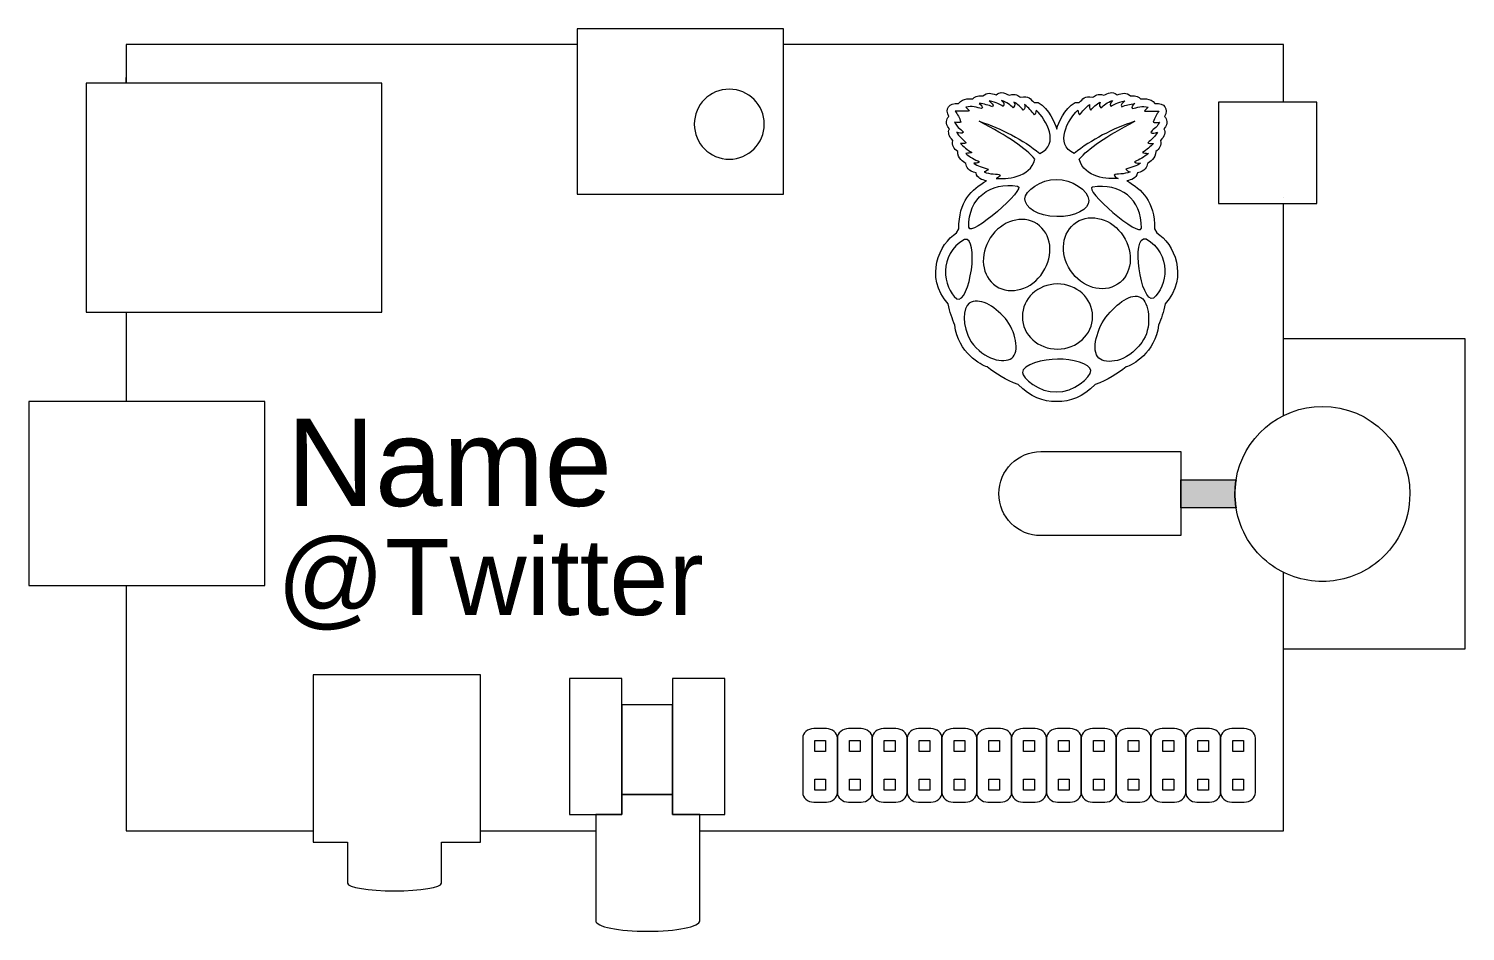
# Model space of a CAD drawing. Header units: inches. Extents: x -193 to 353, y 14 to 296.
# Drawn here: x -82.3 to 20.3, y 161.8 to 226.3 of the extents above; entities that cross this region are included whole.
import ezdxf

# ---------------------------------------------------------------- set-up
doc = ezdxf.new("R2010")
doc.units = ezdxf.units.IN
doc.header["$MEASUREMENT"] = 0
doc.layers.add('Layer 1', color=7, linetype='Continuous')

# ---------------------------------------------------------------- blocks, each defined once
blk = doc.blocks.new('block 61')
at = {"layer": 'Layer 1', "color": 232, "lineweight": 9}
blk.add_lwpolyline([(-36.31, 171.59), (-36.31, 170.18), (-34.35, 170.18), (-32.58, 170.18), (-32.58, 179.87), (-36.31, 179.87), (-36.31, 178.01), (-36.31, 172.77), (-36.31, 171.59)], dxfattribs=at)
blk = doc.blocks.new('block 62')
at = {"layer": 'Layer 1', "color": 232, "lineweight": 9}
blk.add_lwpolyline([(-39.92, 171.59), (-39.92, 172.77), (-39.92, 178.01), (-39.92, 179.87), (-43.66, 179.87), (-43.66, 170.18), (-41.79, 170.18), (-39.92, 170.18), (-39.92, 171.59)], dxfattribs=at)
blk = doc.blocks.new('block 63')
at = {"layer": 'Layer 1', "color": 232, "lineweight": 9}
blk.add_lwpolyline([(-39.92, 171.59), (-36.31, 171.59), (-36.31, 172.77), (-36.31, 178.01), (-39.92, 178.01), (-39.92, 172.77), (-39.92, 171.59)], dxfattribs=at)
blk = doc.blocks.new('block 64')
at = {"layer": 'Layer 1', "color": 232, "lineweight": 9}
for points, knots in [([(-12.83, 221.72), (-12.94, 221.71), (-13.06, 221.67), (-13.2, 221.56), (-13.53, 221.69), (-13.85, 221.74), (-14.14, 221.48), (-14.59, 221.53), (-14.74, 221.41), (-14.85, 221.27), (-14.94, 221.28), (-15.58, 221.37), (-15.87, 220.94), (-16.61, 221.03), (-16.84, 220.51), (-16.58, 220.02), (-16.73, 219.79), (-16.88, 219.56), (-16.53, 219.12), (-16.65, 218.88), (-16.58, 218.61), (-16.29, 218.29), (-16.36, 217.94), (-16.21, 217.7), (-15.94, 217.51), (-15.99, 217.03), (-15.51, 216.76), (-15.36, 216.66), (-15.31, 216.38), (-15.19, 216.12), (-14.63, 215.98), (-14.54, 215.57), (-14.21, 215.5), (-13.89, 215.41), (-14.95, 214.79), (-15.87, 213.98), (-15.86, 211.98), (-15.86, 211.98), (-16.02, 211.7), (-16.02, 211.7), (-17.24, 210.95), (-18.34, 208.57), (-16.62, 206.63), (-16.51, 206.02), (-16.32, 205.58), (-16.15, 205.1), (-15.9, 203.15), (-14.26, 202.24), (-13.83, 202.13), (-13.2, 201.65), (-12.53, 201.19), (-11.62, 200.88), (-10.76, 199.99), (-9.82, 199.65), (-8.89, 199.65), (-8.88, 199.65), (-8.86, 199.65), (-8.85, 199.65), (-7.91, 199.65), (-6.98, 199.99), (-6.12, 200.88), (-5.21, 201.19), (-4.54, 201.65), (-3.9, 202.13), (-3.47, 202.24), (-1.84, 203.15), (-1.59, 205.1), (-1.42, 205.58), (-1.23, 206.02), (-1.12, 206.63), (0.6, 208.57), (-0.5, 210.96), (-1.72, 211.7), (-1.72, 211.7), (-1.88, 211.98), (-1.88, 211.98), (-1.87, 213.98), (-2.78, 214.79), (-3.85, 215.41), (-3.53, 215.5), (-3.19, 215.57), (-3.1, 215.98), (-2.55, 216.12), (-2.43, 216.38), (-2.38, 216.66), (-2.23, 216.76), (-1.75, 217.03), (-1.8, 217.51), (-1.53, 217.7), (-1.38, 217.94), (-1.45, 218.29), (-1.16, 218.61), (-1.08, 218.88), (-1.21, 219.12), (-0.86, 219.56), (-1.01, 219.79), (-1.16, 220.02), (-0.9, 220.51), (-1.13, 221.03), (-1.86, 220.94), (-2.16, 221.37), (-2.79, 221.28), (-2.89, 221.27), (-3, 221.41), (-3.15, 221.53), (-3.59, 221.48), (-3.88, 221.74), (-4.21, 221.69), (-4.54, 221.56), (-4.94, 221.88), (-5.2, 221.63), (-5.5, 221.53), (-5.98, 221.69), (-6.09, 221.47), (-6.33, 221.39), (-6.85, 221.5), (-7.01, 221.26), (-7.26, 221), (-7.26, 221), (-7.55, 221.01), (-7.55, 221.01), (-8.34, 220.54), (-8.73, 219.59), (-8.87, 219.11), (-9.01, 219.59), (-9.4, 220.54), (-10.19, 221.01), (-10.19, 221.01), (-10.48, 221), (-10.48, 221), (-10.73, 221.26), (-10.89, 221.5), (-11.42, 221.39), (-11.65, 221.47), (-11.76, 221.69), (-12.24, 221.53), (-12.44, 221.59), (-12.62, 221.72), (-12.83, 221.72), (-12.83, 221.72), (-12.83, 221.72), (-12.83, 221.72)], [0, 0, 0, 0, 1, 1, 1, 2, 2, 2, 3, 3, 3, 4, 4, 4, 5, 5, 5, 6, 6, 6, 7, 7, 7, 8, 8, 8, 9, 9, 9, 10, 10, 10, 11, 11, 11, 12, 12, 12, 13, 13, 13, 14, 14, 14, 15, 15, 15, 16, 16, 16, 17, 17, 17, 18, 18, 18, 19, 19, 19, 20, 20, 20, 21, 21, 21, 22, 22, 22, 23, 23, 23, 24, 24, 24, 25, 25, 25, 26, 26, 26, 27, 27, 27, 28, 28, 28, 29, 29, 29, 30, 30, 30, 31, 31, 31, 32, 32, 32, 33, 33, 33, 34, 34, 34, 35, 35, 35, 36, 36, 36, 37, 37, 37, 38, 38, 38, 39, 39, 39, 40, 40, 40, 41, 41, 41, 42, 42, 42, 43, 43, 43, 44, 44, 44, 45, 45, 45, 46, 46, 46, 47, 47, 47, 47]), ([(-14.4, 219.67), (-12.31, 218.59), (-11.09, 217.72), (-10.42, 216.97), (-10.76, 215.6), (-12.54, 215.54), (-13.2, 215.58), (-13.06, 215.64), (-12.95, 215.71), (-12.91, 215.83), (-13.08, 215.95), (-13.65, 215.84), (-14.06, 216.07), (-13.9, 216.1), (-13.83, 216.13), (-13.76, 216.25), (-14.14, 216.37), (-14.55, 216.47), (-14.79, 216.68), (-14.67, 216.67), (-14.54, 216.65), (-14.37, 216.77), (-14.72, 216.95), (-15.08, 217.1), (-15.36, 217.38), (-15.19, 217.38), (-15, 217.38), (-14.94, 217.44), (-15.26, 217.64), (-15.52, 217.86), (-15.74, 218.09), (-15.49, 218.06), (-15.39, 218.09), (-15.33, 218.13), (-15.56, 218.37), (-15.86, 218.58), (-16.01, 218.88), (-15.82, 218.81), (-15.65, 218.79), (-15.53, 218.88), (-15.61, 219.06), (-15.96, 219.17), (-16.16, 219.6), (-15.96, 219.58), (-15.76, 219.55), (-15.72, 219.6), (-15.81, 219.96), (-15.96, 220.17), (-16.11, 220.38), (-15.7, 220.39), (-15.07, 220.38), (-15.1, 220.42), (-15.1, 220.42), (-15.35, 220.68), (-15.35, 220.68), (-14.95, 220.79), (-14.53, 220.66), (-14.23, 220.57), (-14.1, 220.67), (-14.24, 220.81), (-14.4, 220.95), (-14.06, 220.9), (-13.74, 220.82), (-13.46, 220.71), (-13.31, 220.85), (-13.56, 220.98), (-13.68, 221.12), (-13.15, 221.02), (-12.92, 220.88), (-12.7, 220.73), (-12.54, 220.89), (-12.69, 221.02), (-12.8, 221.16), (-12.4, 221.01), (-12.19, 220.82), (-11.98, 220.63), (-11.9, 220.73), (-11.79, 220.8), (-11.93, 221.04), (-11.64, 220.88), (-11.43, 220.68), (-11.27, 220.47), (-11.09, 220.58), (-11.16, 220.73), (-11.16, 220.87), (-10.86, 220.63), (-10.68, 220.38), (-10.45, 220.13), (-10.4, 220.16), (-10.36, 220.28), (-10.33, 220.46), (-9.62, 219.77), (-8.62, 218.05), (-10.07, 217.36), (-11.3, 218.38), (-12.77, 219.12), (-14.4, 219.67), (-14.4, 219.67), (-14.4, 219.67), (-14.4, 219.67)], [0, 0, 0, 0, 1, 1, 1, 2, 2, 2, 3, 3, 3, 4, 4, 4, 5, 5, 5, 6, 6, 6, 7, 7, 7, 8, 8, 8, 9, 9, 9, 10, 10, 10, 11, 11, 11, 12, 12, 12, 13, 13, 13, 14, 14, 14, 15, 15, 15, 16, 16, 16, 17, 17, 17, 18, 18, 18, 19, 19, 19, 20, 20, 20, 21, 21, 21, 22, 22, 22, 23, 23, 23, 24, 24, 24, 25, 25, 25, 26, 26, 26, 27, 27, 27, 28, 28, 28, 29, 29, 29, 30, 30, 30, 31, 31, 31, 32, 32, 32, 33, 33, 33, 33]), ([(-3.28, 219.67), (-5.38, 218.59), (-6.6, 217.72), (-7.26, 216.97), (-6.92, 215.6), (-5.14, 215.54), (-4.49, 215.58), (-4.62, 215.64), (-4.73, 215.71), (-4.77, 215.83), (-4.61, 215.95), (-4.03, 215.84), (-3.62, 216.07), (-3.78, 216.1), (-3.85, 216.13), (-3.93, 216.25), (-3.54, 216.37), (-3.13, 216.47), (-2.89, 216.68), (-3.02, 216.67), (-3.14, 216.65), (-3.31, 216.77), (-2.97, 216.95), (-2.6, 217.1), (-2.32, 217.38), (-2.5, 217.38), (-2.69, 217.38), (-2.74, 217.44), (-2.43, 217.64), (-2.17, 217.86), (-1.95, 218.09), (-2.2, 218.06), (-2.3, 218.09), (-2.36, 218.13), (-2.12, 218.37), (-1.82, 218.58), (-1.68, 218.88), (-1.86, 218.81), (-2.03, 218.79), (-2.15, 218.88), (-2.07, 219.06), (-1.73, 219.17), (-1.53, 219.6), (-1.72, 219.58), (-1.93, 219.55), (-1.97, 219.6), (-1.88, 219.96), (-1.73, 220.17), (-1.57, 220.38), (-1.99, 220.39), (-2.62, 220.38), (-2.59, 220.41), (-2.59, 220.41), (-2.33, 220.68), (-2.33, 220.68), (-2.74, 220.79), (-3.15, 220.66), (-3.45, 220.57), (-3.59, 220.67), (-3.45, 220.81), (-3.29, 220.94), (-3.63, 220.9), (-3.94, 220.82), (-4.22, 220.71), (-4.37, 220.85), (-4.13, 220.98), (-4.01, 221.12), (-4.54, 221.02), (-4.76, 220.88), (-4.98, 220.73), (-5.15, 220.89), (-4.99, 221.02), (-4.88, 221.16), (-5.29, 221.01), (-5.49, 220.82), (-5.71, 220.63), (-5.78, 220.73), (-5.9, 220.8), (-5.76, 221.04), (-6.05, 220.88), (-6.26, 220.68), (-6.42, 220.47), (-6.59, 220.58), (-6.52, 220.73), (-6.53, 220.87), (-6.82, 220.63), (-7.01, 220.38), (-7.24, 220.13), (-7.28, 220.16), (-7.32, 220.28), (-7.36, 220.46), (-8.07, 219.77), (-9.06, 218.05), (-7.62, 217.36), (-6.38, 218.38), (-4.91, 219.12), (-3.28, 219.67), (-3.28, 219.67), (-3.28, 219.67), (-3.28, 219.67)], [0, 0, 0, 0, 1, 1, 1, 2, 2, 2, 3, 3, 3, 4, 4, 4, 5, 5, 5, 6, 6, 6, 7, 7, 7, 8, 8, 8, 9, 9, 9, 10, 10, 10, 11, 11, 11, 12, 12, 12, 13, 13, 13, 14, 14, 14, 15, 15, 15, 16, 16, 16, 17, 17, 17, 18, 18, 18, 19, 19, 19, 20, 20, 20, 21, 21, 21, 22, 22, 22, 23, 23, 23, 24, 24, 24, 25, 25, 25, 26, 26, 26, 27, 27, 27, 28, 28, 28, 29, 29, 29, 30, 30, 30, 31, 31, 31, 32, 32, 32, 33, 33, 33, 33]), ([(-8.87, 215.52), (-10.03, 215.55), (-11.14, 214.66), (-11.14, 214.14), (-11.15, 213.52), (-10.23, 212.88), (-8.87, 212.86), (-7.48, 212.85), (-6.59, 213.37), (-6.58, 214.02), (-6.58, 214.75), (-7.85, 215.53), (-8.87, 215.52), (-8.87, 215.52), (-8.87, 215.52), (-8.87, 215.52)], [0, 0, 0, 0, 1, 1, 1, 2, 2, 2, 3, 3, 3, 4, 4, 4, 5, 5, 5, 5]), ([(-11.66, 215.03), (-13.59, 215.35), (-15.21, 214.2), (-15.14, 212.1), (-15.08, 211.3), (-10.94, 214.91), (-11.66, 215.03), (-11.66, 215.03), (-11.66, 215.03), (-11.66, 215.03)], [0, 0, 0, 0, 1, 1, 1, 2, 2, 2, 3, 3, 3, 3]), ([(-6.31, 214.97), (-4.37, 215.29), (-2.76, 214.14), (-2.82, 212.04), (-2.88, 211.24), (-7.02, 214.85), (-6.31, 214.97)], [0, 0, 0, 0, 1, 1, 1, 2, 2, 2, 2]), ([(-10.27, 212.34), (-9.23, 211.65), (-9.04, 210.11), (-9.85, 208.89), (-10.66, 207.66), (-12.15, 207.22), (-13.19, 207.9), (-13.19, 207.9), (-13.19, 207.9), (-13.19, 207.9), (-14.23, 208.59), (-14.42, 210.13), (-13.61, 211.35), (-12.8, 212.58), (-11.3, 213.02), (-10.27, 212.34), (-10.27, 212.34), (-10.27, 212.34), (-10.27, 212.34)], [0, 0, 0, 0, 1, 1, 1, 2, 2, 2, 3, 3, 3, 4, 4, 4, 5, 5, 5, 6, 6, 6, 6]), ([(-7.46, 212.46), (-8.5, 211.78), (-8.69, 210.23), (-7.88, 209.01), (-7.07, 207.79), (-5.57, 207.35), (-4.53, 208.03), (-4.53, 208.03), (-4.53, 208.03), (-4.53, 208.03), (-3.49, 208.71), (-3.31, 210.25), (-4.11, 211.48), (-4.92, 212.7), (-6.42, 213.14), (-7.46, 212.46), (-7.46, 212.46), (-7.46, 212.46), (-7.46, 212.46)], [0, 0, 0, 0, 1, 1, 1, 2, 2, 2, 3, 3, 3, 4, 4, 4, 5, 5, 5, 6, 6, 6, 6]), ([(-15.46, 211.22), (-14.34, 211.52), (-15.08, 206.58), (-16, 206.98), (-17, 207.79), (-17.33, 210.16), (-15.46, 211.22)], [0, 0, 0, 0, 1, 1, 1, 2, 2, 2, 2]), ([(-2.49, 211.28), (-3.61, 211.58), (-2.87, 206.64), (-1.96, 207.04), (-0.95, 207.85), (-0.63, 210.22), (-2.49, 211.28), (-2.49, 211.28), (-2.49, 211.28), (-2.49, 211.28)], [0, 0, 0, 0, 1, 1, 1, 2, 2, 2, 3, 3, 3, 3]), ([(-6.31, 205.72), (-6.3, 204.45), (-7.42, 203.41), (-8.8, 203.4), (-10.19, 203.39), (-11.32, 204.42), (-11.32, 205.7), (-11.32, 205.71), (-11.32, 205.72), (-11.32, 205.72), (-11.33, 207), (-10.21, 208.04), (-8.83, 208.05), (-7.44, 208.06), (-6.31, 207.03), (-6.31, 205.75), (-6.31, 205.74), (-6.31, 205.73), (-6.31, 205.72)], [0, 0, 0, 0, 1, 1, 1, 2, 2, 2, 3, 3, 3, 4, 4, 4, 5, 5, 5, 6, 6, 6, 6]), ([(-5.22, 205.85), (-6, 204.94), (-6.43, 203.28), (-5.86, 202.75), (-5.32, 202.33), (-3.87, 202.39), (-2.8, 203.88), (-2.02, 204.88), (-2.28, 206.56), (-2.72, 207), (-3.39, 207.51), (-4.34, 206.86), (-5.22, 205.85), (-5.22, 205.85), (-5.22, 205.85), (-5.22, 205.85)], [0, 0, 0, 0, 1, 1, 1, 2, 2, 2, 3, 3, 3, 4, 4, 4, 5, 5, 5, 5]), ([(-12.53, 205.58), (-11.81, 204.71), (-11.48, 203.19), (-12.08, 202.75), (-12.65, 202.41), (-14.02, 202.55), (-15, 203.95), (-15.66, 205.13), (-15.57, 206.33), (-15.11, 206.68), (-14.42, 207.1), (-13.35, 206.54), (-12.53, 205.58), (-12.53, 205.58), (-12.53, 205.58), (-12.53, 205.58)], [0, 0, 0, 0, 1, 1, 1, 2, 2, 2, 3, 3, 3, 4, 4, 4, 5, 5, 5, 5]), ([(-8.8, 202.68), (-7.8, 202.72), (-6.44, 202.36), (-6.44, 201.87), (-6.42, 201.39), (-7.67, 200.32), (-8.87, 200.34), (-10.12, 200.28), (-11.34, 201.36), (-11.32, 201.73), (-11.34, 202.28), (-9.8, 202.7), (-8.8, 202.68), (-8.8, 202.68), (-8.8, 202.68), (-8.8, 202.68)], [0, 0, 0, 0, 1, 1, 1, 2, 2, 2, 3, 3, 3, 4, 4, 4, 5, 5, 5, 5])]:
    blk.add_open_spline(points, degree=3, knots=knots, dxfattribs=at)
blk = doc.blocks.new('block 65')
at = {"layer": 'Layer 1', "color": 7, "insert": (-64.56, 183.32), "char_height": 5.4373, "attachment_point": 7}
blk.add_mtext('\\fArial|b0|i0|c0|p34;\\W1;@Twitter', dxfattribs=at)
blk = doc.blocks.new('block 66')
at = {"layer": 'Layer 1', "color": 232, "lineweight": 9}
for points in [[(-26.15, 175.45), (-25.38, 175.45), (-25.38, 174.67), (-26.15, 174.67), (-26.15, 175.45)], [(-26.15, 172.68), (-25.38, 172.68), (-25.38, 171.9), (-26.15, 171.9), (-26.15, 172.68)]]:
    blk.add_lwpolyline(points, dxfattribs=at)
blk.add_open_spline([(-24.53, 171.74), (-24.53, 171.36), (-24.88, 171.05), (-25.32, 171.05), (-25.32, 171.05), (-26.22, 171.05), (-26.22, 171.05), (-26.66, 171.05), (-27.01, 171.36), (-27.01, 171.74), (-27.01, 171.74), (-27.01, 175.62), (-27.01, 175.62), (-27.01, 176), (-26.66, 176.3), (-26.22, 176.3), (-26.22, 176.3), (-25.32, 176.3), (-25.32, 176.3), (-24.88, 176.3), (-24.53, 176), (-24.53, 175.62), (-24.53, 175.62), (-24.53, 171.74), (-24.53, 171.74)], degree=3, knots=[0, 0, 0, 0, 1, 1, 1, 2, 2, 2, 3, 3, 3, 4, 4, 4, 5, 5, 5, 6, 6, 6, 7, 7, 7, 8, 8, 8, 8], dxfattribs=at)
blk = doc.blocks.new('block 67')
at = {"layer": 'Layer 1', "color": 232, "lineweight": 9}
for points in [[(-23.67, 175.45), (-22.9, 175.45), (-22.9, 174.67), (-23.67, 174.67), (-23.67, 175.45)], [(-23.67, 172.68), (-22.9, 172.68), (-22.9, 171.9), (-23.67, 171.9), (-23.67, 172.68)]]:
    blk.add_lwpolyline(points, dxfattribs=at)
blk.add_open_spline([(-22.04, 171.74), (-22.04, 171.36), (-22.4, 171.05), (-22.84, 171.05), (-22.84, 171.05), (-23.73, 171.05), (-23.73, 171.05), (-24.17, 171.05), (-24.53, 171.36), (-24.53, 171.74), (-24.53, 171.74), (-24.53, 175.62), (-24.53, 175.62), (-24.53, 176), (-24.17, 176.3), (-23.73, 176.3), (-23.73, 176.3), (-22.84, 176.3), (-22.84, 176.3), (-22.4, 176.3), (-22.04, 176), (-22.04, 175.62), (-22.04, 175.62), (-22.04, 171.74), (-22.04, 171.74)], degree=3, knots=[0, 0, 0, 0, 1, 1, 1, 2, 2, 2, 3, 3, 3, 4, 4, 4, 5, 5, 5, 6, 6, 6, 7, 7, 7, 8, 8, 8, 8], dxfattribs=at)
blk = doc.blocks.new('block 68')
at = {"layer": 'Layer 1', "color": 232, "lineweight": 9}
for points in [[(-21.18, 175.45), (-20.41, 175.45), (-20.41, 174.67), (-21.18, 174.67), (-21.18, 175.45)], [(-21.18, 172.68), (-20.41, 172.68), (-20.41, 171.9), (-21.18, 171.9), (-21.18, 172.68)]]:
    blk.add_lwpolyline(points, dxfattribs=at)
blk.add_open_spline([(-19.55, 171.74), (-19.55, 171.36), (-19.91, 171.05), (-20.35, 171.05), (-20.35, 171.05), (-21.24, 171.05), (-21.24, 171.05), (-21.68, 171.05), (-22.04, 171.36), (-22.04, 171.74), (-22.04, 171.74), (-22.04, 175.62), (-22.04, 175.62), (-22.04, 176), (-21.68, 176.3), (-21.24, 176.3), (-21.24, 176.3), (-20.35, 176.3), (-20.35, 176.3), (-19.91, 176.3), (-19.55, 176), (-19.55, 175.62), (-19.55, 175.62), (-19.55, 171.74), (-19.55, 171.74)], degree=3, knots=[0, 0, 0, 0, 1, 1, 1, 2, 2, 2, 3, 3, 3, 4, 4, 4, 5, 5, 5, 6, 6, 6, 7, 7, 7, 8, 8, 8, 8], dxfattribs=at)
blk = doc.blocks.new('block 69')
at = {"layer": 'Layer 1', "color": 232, "lineweight": 9}
for points in [[(-18.69, 175.45), (-17.92, 175.45), (-17.92, 174.67), (-18.69, 174.67), (-18.69, 175.45)], [(-18.69, 172.68), (-17.92, 172.68), (-17.92, 171.9), (-18.69, 171.9), (-18.69, 172.68)]]:
    blk.add_lwpolyline(points, dxfattribs=at)
blk.add_open_spline([(-17.06, 171.74), (-17.06, 171.36), (-17.42, 171.05), (-17.86, 171.05), (-17.86, 171.05), (-18.75, 171.05), (-18.75, 171.05), (-19.19, 171.05), (-19.55, 171.36), (-19.55, 171.74), (-19.55, 171.74), (-19.55, 175.62), (-19.55, 175.62), (-19.55, 176), (-19.19, 176.3), (-18.75, 176.3), (-18.75, 176.3), (-17.86, 176.3), (-17.86, 176.3), (-17.42, 176.3), (-17.06, 176), (-17.06, 175.62), (-17.06, 175.62), (-17.06, 171.74), (-17.06, 171.74)], degree=3, knots=[0, 0, 0, 0, 1, 1, 1, 2, 2, 2, 3, 3, 3, 4, 4, 4, 5, 5, 5, 6, 6, 6, 7, 7, 7, 8, 8, 8, 8], dxfattribs=at)
blk = doc.blocks.new('block 70')
at = {"layer": 'Layer 1', "color": 232, "lineweight": 9}
for points in [[(-16.2, 175.45), (-15.43, 175.45), (-15.43, 174.67), (-16.2, 174.67), (-16.2, 175.45)], [(-16.2, 172.68), (-15.43, 172.68), (-15.43, 171.9), (-16.2, 171.9), (-16.2, 172.68)]]:
    blk.add_lwpolyline(points, dxfattribs=at)
blk.add_open_spline([(-14.58, 171.74), (-14.58, 171.36), (-14.93, 171.05), (-15.37, 171.05), (-15.37, 171.05), (-16.26, 171.05), (-16.26, 171.05), (-16.71, 171.05), (-17.06, 171.36), (-17.06, 171.74), (-17.06, 171.74), (-17.06, 175.62), (-17.06, 175.62), (-17.06, 176), (-16.71, 176.3), (-16.26, 176.3), (-16.26, 176.3), (-15.37, 176.3), (-15.37, 176.3), (-14.93, 176.3), (-14.58, 176), (-14.58, 175.62), (-14.58, 175.62), (-14.58, 171.74), (-14.58, 171.74)], degree=3, knots=[0, 0, 0, 0, 1, 1, 1, 2, 2, 2, 3, 3, 3, 4, 4, 4, 5, 5, 5, 6, 6, 6, 7, 7, 7, 8, 8, 8, 8], dxfattribs=at)
blk = doc.blocks.new('block 71')
at = {"layer": 'Layer 1', "color": 232, "lineweight": 9}
for points in [[(-13.72, 175.45), (-12.95, 175.45), (-12.95, 174.67), (-13.72, 174.67), (-13.72, 175.45)], [(-13.72, 172.68), (-12.95, 172.68), (-12.95, 171.9), (-13.72, 171.9), (-13.72, 172.68)]]:
    blk.add_lwpolyline(points, dxfattribs=at)
blk.add_open_spline([(-12.09, 171.74), (-12.09, 171.36), (-12.44, 171.05), (-12.89, 171.05), (-12.89, 171.05), (-13.78, 171.05), (-13.78, 171.05), (-14.22, 171.05), (-14.58, 171.36), (-14.58, 171.74), (-14.58, 171.74), (-14.58, 175.62), (-14.58, 175.62), (-14.58, 176), (-14.22, 176.3), (-13.78, 176.3), (-13.78, 176.3), (-12.89, 176.3), (-12.89, 176.3), (-12.44, 176.3), (-12.09, 176), (-12.09, 175.62), (-12.09, 175.62), (-12.09, 171.74), (-12.09, 171.74)], degree=3, knots=[0, 0, 0, 0, 1, 1, 1, 2, 2, 2, 3, 3, 3, 4, 4, 4, 5, 5, 5, 6, 6, 6, 7, 7, 7, 8, 8, 8, 8], dxfattribs=at)
blk = doc.blocks.new('block 72')
at = {"layer": 'Layer 1', "color": 232, "lineweight": 9}
for points in [[(-11.23, 175.45), (-10.46, 175.45), (-10.46, 174.67), (-11.23, 174.67), (-11.23, 175.45)], [(-11.23, 172.68), (-10.46, 172.68), (-10.46, 171.9), (-11.23, 171.9), (-11.23, 172.68)]]:
    blk.add_lwpolyline(points, dxfattribs=at)
blk.add_open_spline([(-9.6, 171.74), (-9.6, 171.36), (-9.96, 171.05), (-10.4, 171.05), (-10.4, 171.05), (-11.29, 171.05), (-11.29, 171.05), (-11.73, 171.05), (-12.09, 171.36), (-12.09, 171.74), (-12.09, 171.74), (-12.09, 175.62), (-12.09, 175.62), (-12.09, 176), (-11.73, 176.3), (-11.29, 176.3), (-11.29, 176.3), (-10.4, 176.3), (-10.4, 176.3), (-9.96, 176.3), (-9.6, 176), (-9.6, 175.62), (-9.6, 175.62), (-9.6, 171.74), (-9.6, 171.74)], degree=3, knots=[0, 0, 0, 0, 1, 1, 1, 2, 2, 2, 3, 3, 3, 4, 4, 4, 5, 5, 5, 6, 6, 6, 7, 7, 7, 8, 8, 8, 8], dxfattribs=at)
blk = doc.blocks.new('block 73')
at = {"layer": 'Layer 1', "color": 232, "lineweight": 9}
for points in [[(-8.74, 175.45), (-7.97, 175.45), (-7.97, 174.67), (-8.74, 174.67), (-8.74, 175.45)], [(-8.74, 172.68), (-7.97, 172.68), (-7.97, 171.9), (-8.74, 171.9), (-8.74, 172.68)]]:
    blk.add_lwpolyline(points, dxfattribs=at)
blk.add_open_spline([(-7.11, 171.74), (-7.11, 171.36), (-7.47, 171.05), (-7.91, 171.05), (-7.91, 171.05), (-8.8, 171.05), (-8.8, 171.05), (-9.24, 171.05), (-9.6, 171.36), (-9.6, 171.74), (-9.6, 171.74), (-9.6, 175.62), (-9.6, 175.62), (-9.6, 176), (-9.24, 176.3), (-8.8, 176.3), (-8.8, 176.3), (-7.91, 176.3), (-7.91, 176.3), (-7.47, 176.3), (-7.11, 176), (-7.11, 175.62), (-7.11, 175.62), (-7.11, 171.74), (-7.11, 171.74)], degree=3, knots=[0, 0, 0, 0, 1, 1, 1, 2, 2, 2, 3, 3, 3, 4, 4, 4, 5, 5, 5, 6, 6, 6, 7, 7, 7, 8, 8, 8, 8], dxfattribs=at)
blk = doc.blocks.new('block 74')
at = {"layer": 'Layer 1', "color": 232, "lineweight": 9}
for points in [[(-6.25, 175.45), (-5.48, 175.45), (-5.48, 174.67), (-6.25, 174.67), (-6.25, 175.45)], [(-6.25, 172.68), (-5.48, 172.68), (-5.48, 171.9), (-6.25, 171.9), (-6.25, 172.68)]]:
    blk.add_lwpolyline(points, dxfattribs=at)
blk.add_open_spline([(-4.62, 171.74), (-4.62, 171.36), (-4.98, 171.05), (-5.42, 171.05), (-5.42, 171.05), (-6.31, 171.05), (-6.31, 171.05), (-6.76, 171.05), (-7.11, 171.36), (-7.11, 171.74), (-7.11, 171.74), (-7.11, 175.62), (-7.11, 175.62), (-7.11, 176), (-6.76, 176.3), (-6.31, 176.3), (-6.31, 176.3), (-5.42, 176.3), (-5.42, 176.3), (-4.98, 176.3), (-4.62, 176), (-4.62, 175.62), (-4.62, 175.62), (-4.62, 171.74), (-4.62, 171.74)], degree=3, knots=[0, 0, 0, 0, 1, 1, 1, 2, 2, 2, 3, 3, 3, 4, 4, 4, 5, 5, 5, 6, 6, 6, 7, 7, 7, 8, 8, 8, 8], dxfattribs=at)
blk = doc.blocks.new('block 75')
at = {"layer": 'Layer 1', "color": 232, "lineweight": 9}
for points in [[(-3.76, 175.45), (-3, 175.45), (-3, 174.67), (-3.76, 174.67), (-3.76, 175.45)], [(-3.76, 172.68), (-3, 172.68), (-3, 171.9), (-3.76, 171.9), (-3.76, 172.68)]]:
    blk.add_lwpolyline(points, dxfattribs=at)
blk.add_open_spline([(-2.14, 171.74), (-2.14, 171.36), (-2.49, 171.05), (-2.93, 171.05), (-2.93, 171.05), (-3.83, 171.05), (-3.83, 171.05), (-4.27, 171.05), (-4.62, 171.36), (-4.62, 171.74), (-4.62, 171.74), (-4.62, 175.62), (-4.62, 175.62), (-4.62, 176), (-4.27, 176.3), (-3.83, 176.3), (-3.83, 176.3), (-2.93, 176.3), (-2.93, 176.3), (-2.49, 176.3), (-2.14, 176), (-2.14, 175.62), (-2.14, 175.62), (-2.14, 171.74), (-2.14, 171.74)], degree=3, knots=[0, 0, 0, 0, 1, 1, 1, 2, 2, 2, 3, 3, 3, 4, 4, 4, 5, 5, 5, 6, 6, 6, 7, 7, 7, 8, 8, 8, 8], dxfattribs=at)
blk = doc.blocks.new('block 76')
at = {"layer": 'Layer 1', "color": 232, "lineweight": 9}
for points in [[(-1.28, 175.45), (-0.51, 175.45), (-0.51, 174.67), (-1.28, 174.67), (-1.28, 175.45)], [(-1.28, 172.68), (-0.51, 172.68), (-0.51, 171.9), (-1.28, 171.9), (-1.28, 172.68)]]:
    blk.add_lwpolyline(points, dxfattribs=at)
blk.add_open_spline([(0.35, 171.74), (0.35, 171.36), (-0.01, 171.05), (-0.45, 171.05), (-0.45, 171.05), (-1.34, 171.05), (-1.34, 171.05), (-1.78, 171.05), (-2.14, 171.36), (-2.14, 171.74), (-2.14, 171.74), (-2.14, 175.62), (-2.14, 175.62), (-2.14, 176), (-1.78, 176.3), (-1.34, 176.3), (-1.34, 176.3), (-0.45, 176.3), (-0.45, 176.3), (-0.01, 176.3), (0.35, 176), (0.35, 175.62), (0.35, 175.62), (0.35, 171.74), (0.35, 171.74)], degree=3, knots=[0, 0, 0, 0, 1, 1, 1, 2, 2, 2, 3, 3, 3, 4, 4, 4, 5, 5, 5, 6, 6, 6, 7, 7, 7, 8, 8, 8, 8], dxfattribs=at)
blk = doc.blocks.new('block 77')
at = {"layer": 'Layer 1', "color": 232, "lineweight": 9}
for points in [[(1.21, 175.45), (1.98, 175.45), (1.98, 174.67), (1.21, 174.67), (1.21, 175.45)], [(1.21, 172.68), (1.98, 172.68), (1.98, 171.9), (1.21, 171.9), (1.21, 172.68)]]:
    blk.add_lwpolyline(points, dxfattribs=at)
blk.add_open_spline([(2.84, 171.74), (2.84, 171.36), (2.48, 171.05), (2.04, 171.05), (2.04, 171.05), (1.15, 171.05), (1.15, 171.05), (0.71, 171.05), (0.35, 171.36), (0.35, 171.74), (0.35, 171.74), (0.35, 175.62), (0.35, 175.62), (0.35, 176), (0.71, 176.3), (1.15, 176.3), (1.15, 176.3), (2.04, 176.3), (2.04, 176.3), (2.48, 176.3), (2.84, 176), (2.84, 175.62), (2.84, 175.62), (2.84, 171.74), (2.84, 171.74)], degree=3, knots=[0, 0, 0, 0, 1, 1, 1, 2, 2, 2, 3, 3, 3, 4, 4, 4, 5, 5, 5, 6, 6, 6, 7, 7, 7, 8, 8, 8, 8], dxfattribs=at)
blk = doc.blocks.new('block 78')
at = {"layer": 'Layer 1', "color": 232, "lineweight": 9}
for points in [[(3.7, 175.45), (4.47, 175.45), (4.47, 174.67), (3.7, 174.67), (3.7, 175.45)], [(3.7, 172.68), (4.47, 172.68), (4.47, 171.9), (3.7, 171.9), (3.7, 172.68)]]:
    blk.add_lwpolyline(points, dxfattribs=at)
blk.add_open_spline([(5.33, 171.74), (5.33, 171.36), (4.97, 171.05), (4.53, 171.05), (4.53, 171.05), (3.64, 171.05), (3.64, 171.05), (3.2, 171.05), (2.84, 171.36), (2.84, 171.74), (2.84, 171.74), (2.84, 175.62), (2.84, 175.62), (2.84, 176), (3.2, 176.3), (3.64, 176.3), (3.64, 176.3), (4.53, 176.3), (4.53, 176.3), (4.97, 176.3), (5.33, 176), (5.33, 175.62), (5.33, 175.62), (5.33, 171.74), (5.33, 171.74)], degree=3, knots=[0, 0, 0, 0, 1, 1, 1, 2, 2, 2, 3, 3, 3, 4, 4, 4, 5, 5, 5, 6, 6, 6, 7, 7, 7, 8, 8, 8, 8], dxfattribs=at)
blk = doc.blocks.new('block 60')
at = {"layer": 'Layer 1'}
h = blk.add_hatch(color=72, dxfattribs=at)
h.dxf.hatch_style = 2
edge = h.paths.add_edge_path()
edge.add_spline(control_points=[(3.85, 193.06), (3.85, 193.23), (3.87, 193.41), (3.88, 193.58), (3.89, 193.74), (3.92, 193.9), (3.94, 194.06), (3.94, 194.06), (0, 194.06), (0, 194.06), (0, 194.06), (0, 193.58), (0, 193.58), (0, 193.58), (0, 192.58), (0, 192.58), (0, 192.58), (0, 192.06), (0, 192.06), (0, 192.06), (3.94, 192.06), (3.94, 192.06), (3.92, 192.23), (3.89, 192.4), (3.88, 192.58), (3.86, 192.74), (3.85, 192.9), (3.85, 193.06)], knot_values=[0, 0, 0, 0, 1, 1, 1, 2, 2, 2, 3, 3, 3, 4, 4, 4, 5, 5, 5, 6, 6, 6, 7, 7, 7, 8, 8, 8, 9, 9, 9, 9], degree=3, periodic=1)
at = {"layer": 'Layer 1', "color": 250, "lineweight": 9}
for points in [[(-28.38, 225.16), (-28.38, 226.28), (-29.96, 226.28), (-41.55, 226.28), (-43.12, 226.28), (-43.12, 225.16)], [(-43.12, 225.16), (-43.87, 225.16), (-49.58, 225.16), (-51.97, 225.16), (-75.33, 225.16), (-75.33, 225.16), (-75.33, 222.38), (-75.33, 222.8)], [(7.32, 221.03), (7.32, 221.45), (7.32, 221.45), (7.32, 225.16), (7.32, 225.16), (-28.38, 225.16)], [(-75.33, 222.8), (-75.33, 222.8)], [(-75.33, 222.38), (-78.17, 222.38), (-78.17, 206.05), (-75.33, 206.05)], [(7.32, 221.03), (7.32, 221.03)], [(7.32, 213.79), (8.07, 213.79), (9.72, 213.79), (9.72, 221.03), (8.07, 221.03), (7.32, 221.03)], [(-34.35, 169.01), (7.32, 169.01), (7.32, 169.01), (7.32, 169.01), (7.32, 181.99), (20.31, 181.99), (20.31, 204.13), (7.32, 204.13), (7.32, 213.79)], [(7.32, 214.21), (7.32, 214.21)], [(7.32, 213.79), (7.32, 213.79)], [(-75.33, 206.05), (-75.33, 200.07), (-75.33, 200.07), (-75.33, 199.65)], [(-75.33, 199.65), (-82.28, 199.65), (-82.28, 186.51), (-75.33, 186.51)], [(-75.33, 199.65), (-75.33, 199.65)], [(-75.33, 186.51), (-75.33, 169.01), (-75.33, 169.01), (-75.33, 169.01), (-61.97, 169.01)], [(-50.02, 169.01), (-41.79, 169.01)], [(-41.79, 169.01), (-41.79, 169.01)], [(-34.35, 169.01), (-34.35, 169.01)]]:
    blk.add_lwpolyline(points, dxfattribs=at)
at = {"layer": 'Layer 1', "color": 232, "lineweight": 9}
for points in [[(-43.12, 225.16), (-43.12, 224.74), (-43.12, 214.46), (-28.38, 214.46), (-28.38, 224.74), (-28.38, 225.16)], [(-63.63, 222.38), (-73.23, 222.38), (-75.33, 222.38)], [(-75.33, 206.05), (-74.58, 206.05), (-57.06, 206.05), (-57.06, 208.39), (-57.06, 208.75), (-57.06, 222.38), (-63.63, 222.38)], [(7.32, 221.03), (2.68, 221.03), (2.68, 213.79), (7.32, 213.79)], [(-75.33, 186.51), (-74.58, 186.51), (-65.42, 186.51), (-65.42, 199.65), (-74.58, 199.65), (-75.33, 199.65)], [(-50.02, 169.01), (-50.02, 180.14), (-61.97, 180.14), (-61.97, 169.01)], [(-34.35, 169.01), (-34.35, 170.18), (-36.31, 170.18), (-36.31, 171.59), (-39.92, 171.59), (-39.92, 170.18), (-41.79, 170.18), (-41.79, 169.01)]]:
    blk.add_lwpolyline(points, dxfattribs=at)
at = {"layer": 'Layer 1', "color": 30, "lineweight": 9}
for points in [[(7.32, 198.65), (7.32, 204.13)], [(7.32, 181.99), (7.32, 187.46)]]:
    blk.add_lwpolyline(points, dxfattribs=at)
at = {"layer": 'Layer 1', "color": 7, "lineweight": 9}
for points, knots in [([(-32.25, 221.96), (-30.87, 221.96), (-29.75, 220.84), (-29.75, 219.46), (-29.75, 218.08), (-30.87, 216.96), (-32.25, 216.96), (-33.64, 216.96), (-34.75, 218.08), (-34.75, 219.46), (-34.75, 220.84), (-33.64, 221.96), (-32.25, 221.96)], [0, 0, 0, 0, 1, 1, 1, 2, 2, 2, 3, 3, 3, 4, 4, 4, 4]), ([(10.1, 199.31), (6.99, 199.31), (4.42, 197.03), (3.94, 194.06), (3.92, 193.9), (3.9, 193.74), (3.88, 193.58), (3.87, 193.41), (3.86, 193.23), (3.86, 193.06), (3.86, 192.9), (3.86, 192.74), (3.88, 192.58), (3.89, 192.4), (3.92, 192.23), (3.94, 192.06), (4.21, 190.43), (5.08, 189.02), (6.34, 188.07), (7.39, 187.28), (8.69, 186.81), (10.11, 186.81), (11.52, 186.81), (12.82, 187.28), (13.87, 188.07), (15.38, 189.21), (16.35, 191.02), (16.35, 193.06), (16.35, 196.51), (13.56, 199.31), (10.1, 199.31)], [0, 0, 0, 0, 1, 1, 1, 2, 2, 2, 3, 3, 3, 4, 4, 4, 5, 5, 5, 6, 6, 6, 7, 7, 7, 8, 8, 8, 9, 9, 9, 10, 10, 10, 10]), ([(-3, 196.08), (-3, 196.08), (-4.31, 196.08), (-4.31, 196.08), (-4.31, 196.08), (-10, 196.08), (-10, 196.08), (-11.65, 196.08), (-13, 194.74), (-13, 193.08), (-13, 191.42), (-11.65, 190.08), (-10, 190.08), (-10, 190.08), (-4.31, 190.08), (-4.31, 190.08), (-4.31, 190.08), (-3, 190.08), (-3, 190.08), (-3, 190.08), (0, 190.08), (0, 190.08), (0, 190.08), (0, 192.06), (0, 192.06), (0, 192.06), (0, 192.58), (0, 192.58), (0, 192.58), (0, 193.58), (0, 193.58), (0, 193.58), (0, 194.06), (0, 194.06), (0, 194.06), (0, 196.08), (0, 196.08), (0, 196.08), (-3, 196.08), (-3, 196.08)], [0, 0, 0, 0, 1, 1, 1, 2, 2, 2, 3, 3, 3, 4, 4, 4, 5, 5, 5, 6, 6, 6, 7, 7, 7, 8, 8, 8, 9, 9, 9, 10, 10, 10, 11, 11, 11, 12, 12, 12, 13, 13, 13, 13])]:
    blk.add_open_spline(points, degree=3, knots=knots, dxfattribs=at)
at = {"layer": 'Layer 1', "lineweight": 0}
blk.add_open_spline([(3.85, 193.06), (3.85, 193.23), (3.87, 193.41), (3.88, 193.58), (3.89, 193.74), (3.92, 193.9), (3.94, 194.06), (3.94, 194.06), (0, 194.06), (0, 194.06), (0, 194.06), (0, 193.58), (0, 193.58), (0, 193.58), (0, 192.58), (0, 192.58), (0, 192.58), (0, 192.06), (0, 192.06), (0, 192.06), (3.94, 192.06), (3.94, 192.06), (3.92, 192.23), (3.89, 192.4), (3.88, 192.58), (3.86, 192.74), (3.85, 192.9), (3.85, 193.06)], degree=3, knots=[0, 0, 0, 0, 1, 1, 1, 2, 2, 2, 3, 3, 3, 4, 4, 4, 5, 5, 5, 6, 6, 6, 7, 7, 7, 8, 8, 8, 9, 9, 9, 9], dxfattribs=at)
at = {"layer": 'Layer 1', "color": 250, "lineweight": 9}
for points, knots in [([(-61.97, 169.01), (-61.97, 169.01), (-61.97, 168.59), (-61.97, 168.59), (-61.97, 168.59), (-61.97, 168.19), (-61.97, 168.19), (-61.97, 168.19), (-59.51, 168.19), (-59.51, 168.19), (-59.51, 168.19), (-59.51, 165.27), (-59.51, 165.27), (-59.51, 164.96), (-58.01, 164.71), (-56.16, 164.71), (-54.31, 164.71), (-52.81, 164.96), (-52.81, 165.27), (-52.81, 165.27), (-52.81, 168.19), (-52.81, 168.19), (-52.81, 168.19), (-50.02, 168.19), (-50.02, 168.19), (-50.02, 168.19), (-50.02, 168.59), (-50.02, 168.59), (-50.02, 168.59), (-50.02, 169.01), (-50.02, 169.01)], [0, 0, 0, 0, 1, 1, 1, 2, 2, 2, 3, 3, 3, 4, 4, 4, 5, 5, 5, 6, 6, 6, 7, 7, 7, 8, 8, 8, 9, 9, 9, 10, 10, 10, 10]), ([(-41.79, 169.01), (-41.79, 169.01), (-41.79, 168.59), (-41.79, 168.59), (-41.79, 168.59), (-41.79, 162.58), (-41.79, 162.58), (-41.79, 162.16), (-40.13, 161.83), (-38.07, 161.83), (-36.02, 161.83), (-34.35, 162.16), (-34.35, 162.58), (-34.35, 162.58), (-34.35, 168.59), (-34.35, 168.59), (-34.35, 168.59), (-34.35, 169.01), (-34.35, 169.01)], [0, 0, 0, 0, 1, 1, 1, 2, 2, 2, 3, 3, 3, 4, 4, 4, 5, 5, 5, 6, 6, 6, 6])]:
    blk.add_open_spline(points, degree=3, knots=knots, dxfattribs=at)
at = {"layer": 'Layer 1'}
for name in ['block 64', 'block 65', 'block 62', 'block 61', 'block 63', 'block 66', 'block 67', 'block 68', 'block 69', 'block 70', 'block 71', 'block 72', 'block 73', 'block 74', 'block 75', 'block 76', 'block 77', 'block 78']:
    blk.add_blockref(name, (0, 0), dxfattribs=at)
at = {"layer": 'Layer 1', "color": 7, "insert": (-63.85, 192.11), "char_height": 6.2371, "attachment_point": 7}
blk.add_mtext('\\fArial|b0|i0|c0|p34;\\W1;Name', dxfattribs=at)
blk = doc.blocks.new('block 2')
at = {"layer": 'Layer 1'}
blk.add_blockref('block 60', (0, 0), dxfattribs=at)

msp = doc.modelspace()

# ---------------------------------------------------------------- block references
at = {"layer": 'Layer 1'}
msp.add_blockref('block 2', (0, 0), dxfattribs=at)

doc.saveas('drawing.dxf')
